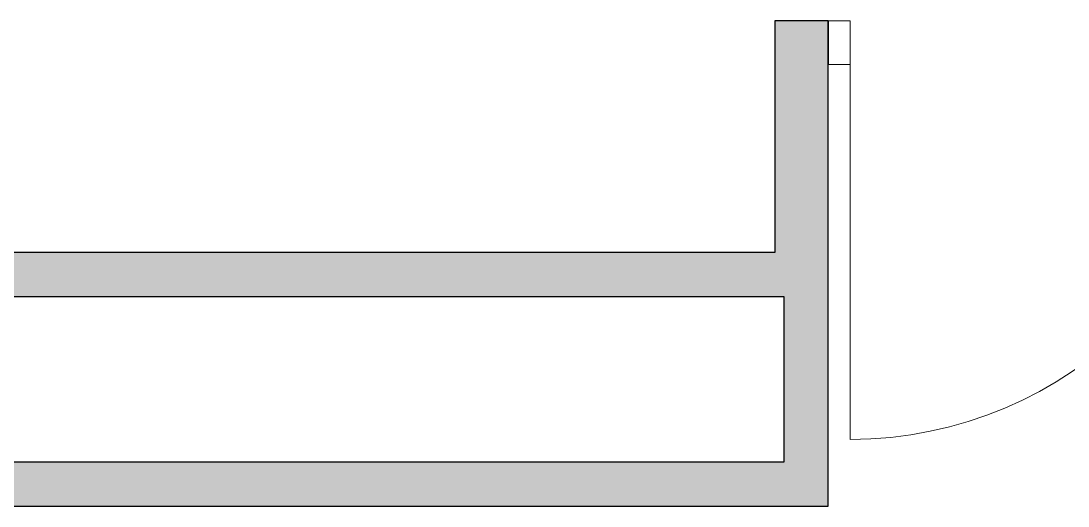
# Model space of a CAD drawing. Header units: millimetres. Extents: x 155927 to 326028, y -36033 to 97293.
# Drawn here: x 210802 to 213202, y 15108 to 16221 of the extents above; entities that cross this region are included whole.
import ezdxf

# ---------------------------------------------------------------- set-up
doc = ezdxf.new("R2010")
doc.units = ezdxf.units.MM
doc.header["$MEASUREMENT"] = 0
for name, color, linetype, lineweight in [('A-DOOR', 4, 'CONTINUOUS', 9), ('A-GLAZ-CWMG', 7, 'CONTINUOUS', 9), ('A-WALL', 7, 'CONTINUOUS', 9), ('A-WALL-PATT', 7, 'CONTINUOUS', 9), ('I-WALL', 7, 'CONTINUOUS', 9)]:
    doc.layers.add(name, color=color, linetype=linetype, lineweight=lineweight)

msp = doc.modelspace()

# ---------------------------------------------------------------- hatches: boundary and pattern name
at = {"layer": 'A-WALL-PATT'}
for points in [[(212651.9, 15689.6), (212651.9, 16220.6), (212529.9, 16220.6), (212529.9, 15689.6), (212550.9, 15689.6)], [(212550.9, 15588.6), (212550.9, 15689.6), (205315.6, 15689.6), (205315.6, 15588.6), (210859.2, 15588.6)], [(212651.9, 15107.6), (212651.9, 15689.6), (212550.9, 15689.6), (212550.9, 15107.6)], [(212550.9, 15107.6), (212550.9, 15208.6), (206670.8, 15208.6), (206670.8, 15107.6), (210859.2, 15107.6)]]:
    msp.add_hatch(color=256, dxfattribs=at).paths.add_polyline_path(points, flags=0)

# ---------------------------------------------------------------- linework, layer by layer
at = {"layer": 'A-DOOR', "lineweight": 20}
msp.add_line((212702.9, 16170.6), (212702.9, 15260.6), dxfattribs=at)
at = {"layer": 'A-DOOR'}
msp.add_arc((212702.9, 16170.6), 910, 270, 0, dxfattribs=at)
at = {"layer": 'A-GLAZ-CWMG', "lineweight": 20}
for p, q in [((212702.9, 16220.6), (212652.9, 16220.6)), ((212652.9, 16220.6), (212652.9, 16120.6)), ((212702.9, 16120.6), (212702.9, 16220.6)), ((212652.9, 16120.6), (212702.9, 16120.6))]:
    msp.add_line(p, q, dxfattribs=at)
at = {"layer": 'A-WALL', "lineweight": 30}
for p, q in [((212529.9, 16220.6), (212529.9, 15689.6)), ((212651.9, 16220.6), (212529.9, 16220.6)), ((212651.9, 15689.6), (212651.9, 16220.6))]:
    msp.add_line(p, q, dxfattribs=at)
at = {"layer": 'I-WALL', "lineweight": 30}
for p, q in [((212529.9, 15689.6), (205315.6, 15689.6)), ((212651.9, 15107.6), (212651.9, 15689.6)), ((205315.6, 15588.6), (212550.9, 15588.6)), ((212550.9, 15588.6), (212550.9, 15208.6)), ((212550.9, 15208.6), (206670.8, 15208.6)), ((206670.8, 15107.6), (212550.9, 15107.6)), ((212550.9, 15107.6), (212651.9, 15107.6))]:
    msp.add_line(p, q, dxfattribs=at)

doc.saveas('drawing.dxf')
